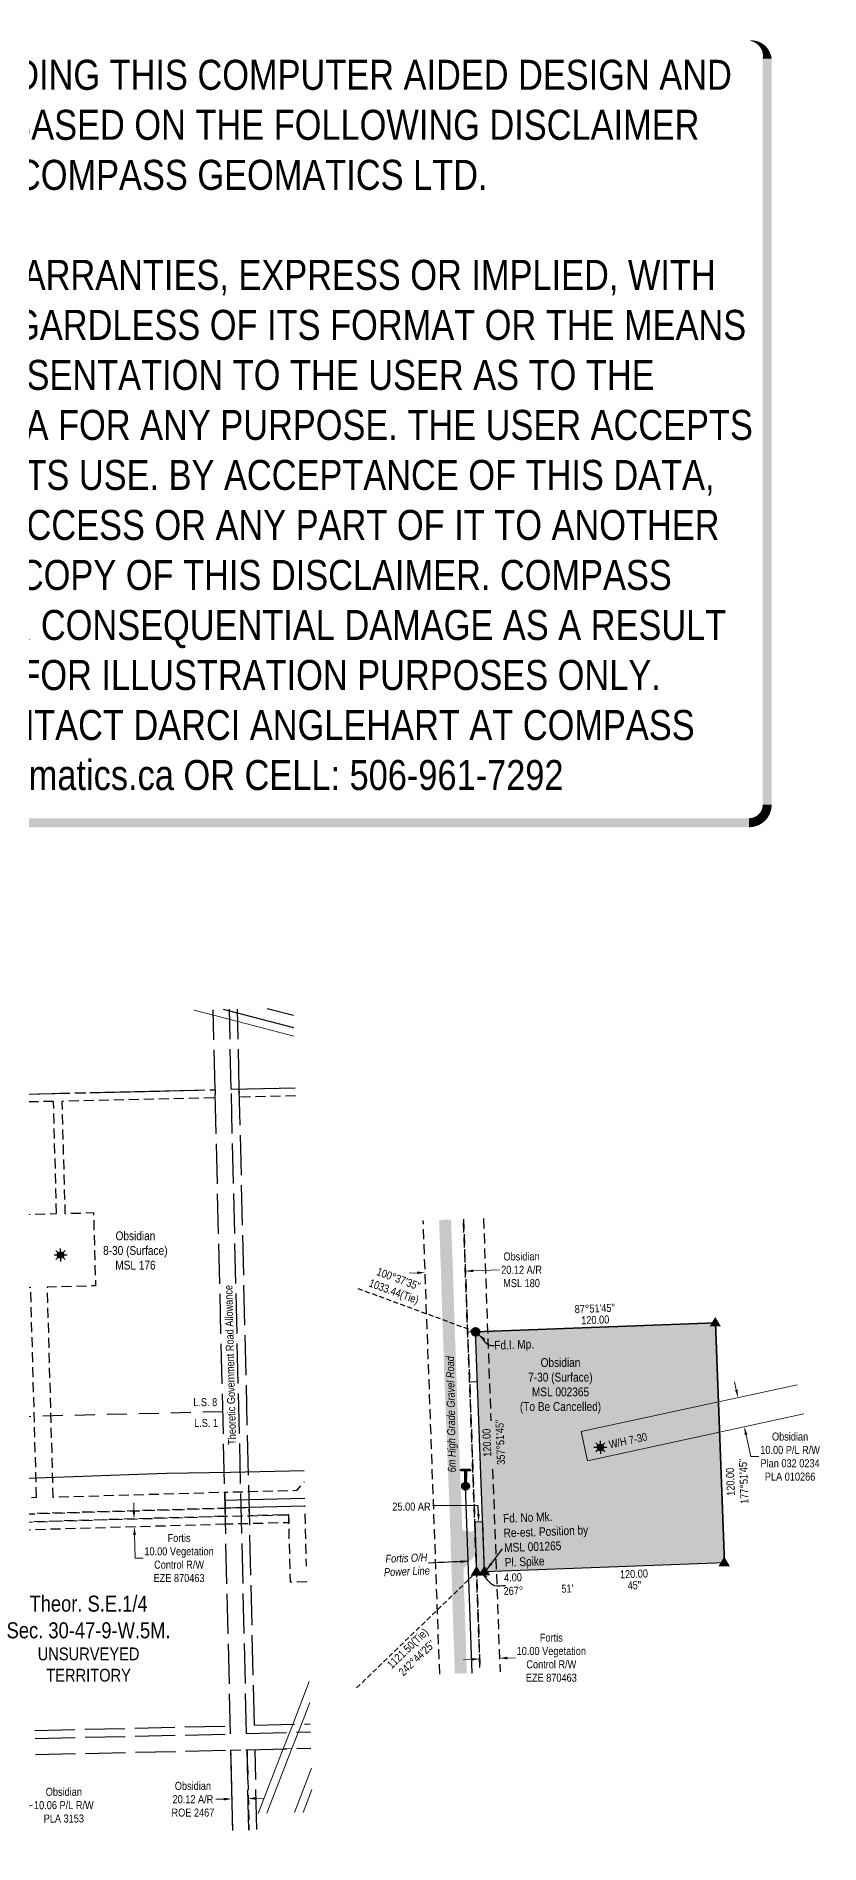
# Model space of a CAD drawing. Extents: x 612555 to 615030, y 5881938 to 5884217.
# Drawn here: x 614051 to 615030, y 5881958 to 5884217 of the extents above; entities that cross this region are included whole.
import ezdxf
from ezdxf.enums import TextEntityAlignment as Align

# ---------------------------------------------------------------- set-up
doc = ezdxf.new("R2010")
doc.units = 0
doc.header["$LTSCALE"] = 5
doc.header["$PDSIZE"] = 0.5
for name, pattern in [('foc-ACCESSROAD', [3.75, 2.5, -1.25]), ('foc-FLOWLINE', [3.75, 2.5, -1.25]), ('foc-LSD', [8, 5, -3]), ('foc-QUARTERLINE', [33, 25, -3, 2, -3]), ('foc-TIELINE', [1.875, 1.25, -0.625]), ('foc-UNSURVEYED', [12.5, 10, -2.5])]:
    doc.linetypes.add(name, pattern=pattern)
doc.layers.get('Defpoints').update_dxf_attribs({"color": 9})
for name, color, linetype in [('AS-POWER', 104, 'foc-POWER'), ('AS-POWER-EXISTING-ANC', 72, 'Continuous'), ('AS-POWER-EXISTING-PP', 72, 'Continuous'), ('AS-ROADS', 254, 'Continuous'), ('C-AR', 13, 'foc-ACCESSROAD'), ('C-RW', 13, 'Continuous'), ('C-SYMBOL', 7, 'Continuous'), ('C-WS', 13, 'foc-ACCESSROAD'), ('C-WS-S', 8, 'Continuous'), ('F-EZE', 190, 'foc-FLOWLINE'), ('F-RW', 190, 'Continuous'), ('L-BD', 7, 'Continuous'), ('L-MON', 1, 'Continuous'), ('L-QSEC', 8, 'foc-QUARTERLINE'), ('L-ROAD-T', 7, 'Continuous'), ('L-SEC', 7, 'Continuous'), ('L-SECTION-LSD', 7, 'foc-LSD'), ('L-TIE', 7, 'foc-TIELINE'), ('L-UNS-T', 3, 'Continuous'), ('L-USEC', 7, 'foc-UNSURVEYED'), ('P-PROPOSED', 10, 'Continuous'), ('P-PROPOSED-H', 21, 'Continuous'), ('P-TXT', 4, 'Continuous')]:
    doc.layers.add(name, color=color, linetype=linetype)
for name, color, linetype, lineweight in [('C-AR-T', 13, 'Continuous', 9), ('C-RW-T', 13, 'Continuous', 9), ('C-WS-T', 13, 'Continuous', 9), ('F-EZE-T', 190, 'Continuous', 9), ('T-TEXT', 48, 'Continuous', 18)]:
    doc.layers.add(name, color=color, linetype=linetype, lineweight=lineweight)
doc.layers.add('DISCLAIMER', color=7, linetype='Continuous', plot=False)
doc.styles.add('100L', font='ARIALN.TTF', dxfattribs={"height": 11})
doc.styles.add('175L', font='ARIALN.TTF', dxfattribs={"height": 20})
doc.styles.add('80', font='ARIALN.TTF', dxfattribs={"height": 10})
doc.styles.add('80CG', font='ARIALN.TTF', dxfattribs={"height": 10})
doc.styles.add('80L', font='ARIALN.TTF', dxfattribs={"height": 10})
doc.styles.add('foc-LtypeFont', font='ARIALN.TTF', dxfattribs={"height": 7.35})
doc.styles.get("Standard").update_dxf_attribs({"font": 'ARIALN.TTF'})
doc.linetypes.add('foc-POWER', pattern='A,6,-1,["P",foc-LtypeFont,S=0.2,R=0,X=-0.625,Y=-0.75],-1.24,4', length=12.24)
doc.dimstyles.new('Compass 5 000', dxfattribs={"dimscale": 5, "dimtxt": 9, "dimasz": 2, "dimexe": 0.2, "dimexo": 0.0625, "dimgap": 0.5, "dimtad": 0, "dimtih": 1, "dimtoh": 1, "dimzin": 0, "dimdsep": 46, "dimtxsty": '80CG', "dimcen": 0.1, "dimse1": 1, "dimse2": 1, "dimclrd": 256, "dimclrt": 256, "dimaunit": 1, "dimadec": 4, "dimazin": 0, "dimtfac": 0.06, "dimtofl": 0, "dimtmove": 0, "dimatfit": 1, "dimfxl": 0.2, "dimtolj": 1, "dimtzin": 0, "dimlwd": -1, "dimarcsym": 0})

# ---------------------------------------------------------------- blocks, each defined once
blk = doc.blocks.new('*D46')
at = {"layer": 'C-RW-T', "transparency": 16777216}
for p, q in [((614007.3, 5881997.2), (613997.6, 5881994.9)), ((614036.5, 5882004.1), (614046.3, 5882006.4))]:
    blk.add_line(p, q, dxfattribs=at)
for points in [[(614006.9, 5881998.8), (614007.7, 5881995.6), (614017, 5881999.5)], [(614036.2, 5882005.8), (614036.9, 5882002.5), (614026.8, 5882001.8)]]:
    blk.add_solid(points, dxfattribs=at)
at = {"layer": 'Defpoints', "color": 0, "transparency": 16777216}
for p in [(614016.6, 5882001.4), (614026.4, 5882003.7), (614026.8, 5882001.8)]:
    blk.add_point(p, dxfattribs=at)
at = {"layer": 'C-RW-T', "transparency": 16777216, "insert": (614085.4, 5882006.4), "char_height": 10, "attachment_point": 5, "style": '80CG'}
blk.add_mtext('\\A1;Obsidian\\P10.06 P/L R/W\\PPLA 3153', dxfattribs=at)
blk = doc.blocks.new('*D50')
at = {"layer": 'Defpoints', "color": 0, "transparency": 16777216}
for p in [(614099.2, 5882362), (614099.5, 5882352), (614173.5, 5882354.1)]:
    blk.add_point(p, dxfattribs=at)
at = {"layer": 'F-EZE-T', "transparency": 16777216}
for p, q in [((614172.9, 5882374.1), (614172.7, 5882384.1)), ((614173.8, 5882344.1), (614174.6, 5882315.2)), ((614174.6, 5882315.2), (614184.6, 5882315.2))]:
    blk.add_line(p, q, dxfattribs=at)
for points in [[(614174.6, 5882374.2), (614171.3, 5882374.1), (614173.2, 5882364.1)], [(614175.5, 5882344.2), (614172.1, 5882344.1), (614173.5, 5882354.1)]]:
    blk.add_solid(points, dxfattribs=at)
at = {"layer": 'F-EZE-T', "transparency": 16777216, "insert": (614229.4, 5882315.2), "char_height": 10, "attachment_point": 5, "style": '80CG'}
blk.add_mtext('\\A1;Fortis\\P10.00 Vegetation\\PControl R/W\\PEZE 870463', dxfattribs=at)
blk = doc.blocks.new('GAS')
h = blk.add_hatch(color=255)
h.dxf.hatch_style = 1
edge = h.paths.add_edge_path()
edge.add_arc((0, 0), 0.9, 0, 360)
for p, q in [((-0.81, 0), (-1.62, 0)), ((-0.57, 0.57), (-1.14, 1.14)), ((0, 0.81), (0, 1.62)), ((0.57, 0.57), (1.14, 1.14)), ((1.62, 0), (0.81, 0)), ((-0.57, -0.57), (-1.14, -1.14)), ((0, -0.81), (0, -1.62)), ((1.14, -1.14), (0.57, -0.57))]:
    blk.add_line(p, q)
blk.add_circle((0, 0), 0.8)
blk = doc.blocks.new('STRIA')
blk.add_hatch(color=255).paths.add_polyline_path([(-0.04, 1.52), (-1.47, -0.87), (1.39, -0.87)])
blk = doc.blocks.new('STRIAA')
blk.add_blockref('STRIA', (0, 0))
blk = doc.blocks.new('STRIB')
at = {"color": 1}
blk.add_solid([(-1.12, -0.67), (-0.04, 1.13), (1.04, -0.67)], dxfattribs=at)
blk = doc.blocks.new('STRIBB')
blk.add_blockref('STRIB', (0, 0))
blk = doc.blocks.new('STRICC')
for name in ['STRIAA', 'STRIBB']:
    blk.add_blockref(name, (0, 0))
blk = doc.blocks.new('fdspike')
blk.add_blockref('STRICC', (0, 0))
blk = doc.blocks.new('TRIA')
blk.add_hatch(color=255).paths.add_polyline_path([(-0.04, 1.52), (-1.47, -0.87), (1.39, -0.87)])
blk = doc.blocks.new('TRIAA')
blk.add_blockref('TRIA', (0, 0))
blk = doc.blocks.new('TRIB')
at = {"color": 1}
blk.add_lwpolyline([(-1.12, -0.67), (-0.04, 1.13), (1.04, -0.67)], close=True, dxfattribs=at)
blk = doc.blocks.new('TRIBB')
blk.add_blockref('TRIB', (0, 0))
blk = doc.blocks.new('TRICC')
for name in ['TRIAA', 'TRIBB']:
    blk.add_blockref(name, (0, 0))
blk = doc.blocks.new('plspike')
blk.add_blockref('TRICC', (0, 0))
blk = doc.blocks.new('POWERPOLE')
h = blk.add_hatch(color=255)
edge = h.paths.add_edge_path()
edge.add_arc((0, 0), 0.96, 0, 360)
at = {"linetype": 'Continuous'}
for p, q in [((0.68, -0.68), (-0.68, 0.68)), ((-0.68, -0.68), (0.68, 0.68))]:
    blk.add_line(p, q, dxfattribs=at)
blk.add_circle((0, 0), 0.96, dxfattribs=at)
blk = doc.blocks.new('fdia')
at = {"color": 255, "const_width": 1}
blk.add_lwpolyline([(-0.5, 0, 1), (0.5, 0, 1)], format="xyb", close=True, dxfattribs=at)
blk = doc.blocks.new('Fdiaa')
blk.add_blockref('fdia', (0, 0))
blk = doc.blocks.new('fdib')
at = {"color": 1, "const_width": 1.6}
blk.add_lwpolyline([(-0.4, 0, 1), (0.4, 0, 1)], format="xyb", close=True, dxfattribs=at)
at = {"color": 1}
blk.add_circle((0, 0), 0.8, dxfattribs=at)
blk = doc.blocks.new('Fdibb')
blk.add_blockref('fdib', (0, 0))
blk = doc.blocks.new('fdicc')
for name in ['Fdibb', 'Fdiaa']:
    blk.add_blockref(name, (0, 0))
blk = doc.blocks.new('FDI')
blk.add_blockref('fdicc', (0, 0))
blk = doc.blocks.new('*D54')
at = {"layer": 'C-RW-T', "transparency": 16777216}
for p, q in [((614925.8, 5882525.4), (614923.7, 5882535.2)), ((614938, 5882469.3), (614943.9, 5882441.9)), ((614943.9, 5882441.9), (614953.9, 5882441.9))]:
    blk.add_line(p, q, dxfattribs=at)
for points in [[(614927.4, 5882525.8), (614924.2, 5882525.1), (614927.9, 5882515.7)], [(614939.6, 5882469.7), (614936.3, 5882469), (614935.8, 5882479.1)]]:
    blk.add_solid(points, dxfattribs=at)
at = {"layer": 'Defpoints', "color": 0, "transparency": 16777216}
for p in [(614855.7, 5882500), (614927.9, 5882515.7), (614863.6, 5882463.5)]:
    blk.add_point(p, dxfattribs=at)
at = {"layer": 'C-RW-T', "transparency": 16777216, "insert": (614993, 5882441.9), "char_height": 10, "attachment_point": 5, "style": '80CG'}
blk.add_mtext('\\A1;Obsidian\\P10.00 P/L R/W\\PPlan 032 0234\\PPLA 010266', dxfattribs=at)
blk = doc.blocks.new('*D55')
at = {"layer": 'Defpoints', "color": 0, "transparency": 16777216}
for p in [(614603.3, 5882230.5), (614628.3, 5882231.5), (614629.9, 5882190)]:
    blk.add_point(p, dxfattribs=at)
at = {"layer": 'F-EZE-T', "transparency": 16777216}
for p, q in [((614594.8, 5882188.7), (614584.8, 5882188.3)), ((614639.9, 5882190.3), (614649.8, 5882190.7))]:
    blk.add_line(p, q, dxfattribs=at)
for points in [[(614594.8, 5882190.4), (614594.9, 5882187), (614604.8, 5882189.1)], [(614639.8, 5882192), (614639.9, 5882188.7), (614629.9, 5882190)]]:
    blk.add_solid(points, dxfattribs=at)
at = {"layer": 'F-EZE-T', "transparency": 16777216, "insert": (614694.6, 5882190.7), "char_height": 10, "attachment_point": 5, "style": '80CG'}
blk.add_mtext('\\A1;Fortis\\P10.00 Vegetation\\PControl R/W\\PEZE 870463', dxfattribs=at)
blk = doc.blocks.new('*D56')
at = {"layer": 'C-AR-T', "transparency": 16777216}
for p, q in [((614597.2, 5882674.1), (614629.7, 5882675.3)), ((614526.9, 5882671.5), (614516.9, 5882671.2))]:
    blk.add_line(p, q, dxfattribs=at)
for points in [[(614597.1, 5882675.7), (614597.3, 5882672.4), (614587.2, 5882673.7)], [(614526.9, 5882673.2), (614527, 5882669.9), (614536.9, 5882671.9)]]:
    blk.add_solid(points, dxfattribs=at)
at = {"layer": 'Defpoints', "color": 0, "transparency": 16777216}
for p in [(614535.9, 5882700.3), (614586.2, 5882702.1), (614587.2, 5882673.7)]:
    blk.add_point(p, dxfattribs=at)
at = {"layer": 'C-AR-T', "transparency": 16777216, "insert": (614657.4, 5882675.3), "char_height": 10, "attachment_point": 5, "style": '80CG'}
blk.add_mtext('\\A1;Obsidian\\P20.12 A/R\\PMSL 180', dxfattribs=at)
blk = doc.blocks.new('*U57')
h = blk.add_hatch(color=255)
h.dxf.hatch_style = 1
edge = h.paths.add_edge_path()
edge.add_arc((1.1, -0.01), 0.2, -90.328, 89.672, ccw=False)
edge.add_line((1.1, -0.21), (-0.2, -0.2))
edge.add_line((-0.2, -0.2), (-1.1, -0.19))
edge.add_arc((-1.1, 0.01), 0.2, 89.672, 269.672, ccw=False)
edge.add_line((-1.1, 0.21), (1.1, 0.19))
h = blk.add_hatch(color=255)
h.dxf.hatch_style = 1
edge = h.paths.add_edge_path()
edge.add_arc((-0.02, -4.02), 0.2, 179.672, 359.672, ccw=False)
edge.add_line((-0.22, -4.02), (-0.2, -0.2))
edge.add_line((-0.2, -0.2), (0.2, -0.2))
edge.add_line((0.2, -0.2), (0.18, -4.02))
at = {"color": 255}
blk.add_lwpolyline([(1.1, 0.19, -1), (1.1, -0.21), (-0.2, -0.2), (-1.1, -0.19, -1), (-1.1, 0.21)], format="xyb", close=True, dxfattribs=at)
at = {"color": 72, "const_width": 0.1, "flags": 128}
for points in [[(1.1, -0.01), (-1.1, 0.01)], [(-0.02, -4.02), (0, 0)]]:
    blk.add_lwpolyline(points, dxfattribs=at)
at = {"color": 255, "flags": 128}
blk.add_lwpolyline([(0.18, -4.02, -1), (-0.22, -4.02), (-0.2, -0.2), (0.2, -0.2)], format="xyb", close=True, dxfattribs=at)
blk = doc.blocks.new('*D59')
at = {"layer": 'C-AR-T', "transparency": 16777216}
for p, q in [((614285.2, 5882014), (614275.2, 5882013.8)), ((614325.4, 5882015), (614335.4, 5882015.2))]:
    blk.add_line(p, q, dxfattribs=at)
for points in [[(614285.2, 5882015.7), (614285.2, 5882012.3), (614295.2, 5882014.2)], [(614325.3, 5882016.6), (614325.4, 5882013.3), (614315.4, 5882014.7)]]:
    blk.add_solid(points, dxfattribs=at)
at = {"layer": 'Defpoints', "color": 0, "transparency": 16777216}
for p in [(614295.2, 5882014.2), (614295.2, 5882013), (614315.4, 5882013.5)]:
    blk.add_point(p, dxfattribs=at)
at = {"layer": 'C-AR-T', "transparency": 16777216, "insert": (614246.7, 5882013.8), "char_height": 10, "attachment_point": 5, "style": '80CG'}
blk.add_mtext('\\A1;Obsidian\\P20.12 A/R\\PROE 2467', dxfattribs=at)
blk = doc.blocks.new('Disclaimer_Legal')
at = {"layer": 'DISCLAIMER', "color": 254, "flags": 128}
blk.add_lwpolyline([(-3612.9, -1104.6, 37.5, 37.5, 0), (4096.1, -1104.6, 37.5, 37.5, 0.414214), (4171.1, -1029.6, 37.5, 37.5, 0), (4171.1, 2078.7, 37.5, 0, 0.414214), (4096.1, 2153.7, 0, 0, 0), (-3612.9, 2153.7, 0, 0, 0.414214), (-3687.9, 2078.7, 0, 0, 0), (-3687.9, -1029.6, 0, 37.5, 0.414214)], format="xyseb", close=True, dxfattribs=at)
at = {"layer": 'DISCLAIMER', "color": 254, "insert": (241.6, 533.9), "char_height": 125, "width": 7717.568, "attachment_point": 5, "style": '80'}
blk.add_mtext('NOTICE TO THE CORPORATION, PERSON &/OR PERSONS REGARDING THIS COMPUTER AIDED DESIGN AND DRAFTING (CADD) FILES. ACCEPTANCE OF THE CADD DATA IS BASED ON THE FOLLOWING DISCLAIMER WHICH COVERS ALL CADD DATA RECIEVED FROM COMPASS GEOMATICS LTD.\\P{\\fArial Narrow|b1|i0|c0|p34;DISCLAIMER}\\PCOMPASS GEOMATICS LTD. MAKES NO REPRESENTATION OR WARRANTIES, EXPRESS OR IMPLIED, WITH RESPECT TO THE REUSE OF THE DATA PROVIDED HEREWITH, REGARDLESS OF ITS FORMAT OR THE MEANS OF ITS TRANSMISSION. THERE IS NO GUARANTEE OR REPRESENTATION TO THE USER AS TO THE ACCURACY, CURRENCY, SUITABILITY OR RELIABILITY OF THIS DATA FOR ANY PURPOSE. THE USER ACCEPTS THE DATA "AS IS", AND ASSUMES ALL RISKS ASSOCIATED WITH ITS USE. BY ACCEPTANCE OF THIS DATA, THE USER AGREES NOT TO TRANSMIT THIS DATA OR PROVIDE ACCESS OR ANY PART OF IT TO ANOTHER PARTY UNLESS THE USER SHALL INCLUDE WITH THE DATA A COPY OF THIS DISCLAIMER. COMPASS GEOMATICS LTD. ASSUMES NO RESPONSIBILITY FOR ACTUAL OR CONSEQUENTIAL DAMAGE AS A RESULT OF ANY USER\'S RELIANCE ON THIS DATA. THIS CADD FILE IS FOR ILLUSTRATION PURPOSES ONLY.\\PIF YOU REQUIRE MORE ACCURATE INFORMATION, PLEASE CONTACT DARCI ANGLEHART AT COMPASS GEOMATICS LTD. VIA EMAIL: darci.anglehart@compassgeomatics.ca OR CELL: 506-961-7292', dxfattribs=at)

msp = doc.modelspace()

# ---------------------------------------------------------------- hatches: boundary and pattern name
at = {"layer": 'AS-ROADS'}
h = msp.add_hatch(color=256, dxfattribs=at)
h.dxf.hatch_style = 1
h.paths.add_polyline_path([(614582.977, 5882350.439), (614592.589, 5882348.124), (614599.414, 5882348.679), (614629.379, 5882372.642), (614639.499, 5882360.054), (614611.777, 5882332.504), (614584.357, 5882301.969)])
at = {"layer": 'P-PROPOSED-H'}
h = msp.add_hatch(color=256, dxfattribs=at)
h.dxf.hatch_style = 1
h.paths.add_polyline_path([(614599.999, 5882597.742), (614899.709, 5882608.892), (614910.862, 5882309.279), (614611.182, 5882298.092)])
h = msp.add_hatch(color=256, dxfattribs=at)
h.dxf.hatch_style = 1
h.paths.add_polyline_path([(614611.192, 5882298.067), (614608.863, 5882360.499), (614598.874, 5882360.127), (614601.133, 5882297.692)])

# ---------------------------------------------------------------- linework, layer by layer
at = {"layer": 'AS-POWER', "flags": 128}
for points in [[(613379.666, 5882376.313), (613647.871, 5882384.316), (613726.184, 5882405.434), (613806.915, 5882409.554), (613887.955, 5882410.89), (614050.972, 5882415.505), (614213.836, 5882421.335), (614293.683, 5882422.545), (614385.902, 5882424.724)], [(614595.589, 5882171.586), (614587.379, 5882405.027)]]:
    msp.add_lwpolyline(points, dxfattribs=at)
at = {"layer": 'AS-ROADS', "const_width": 15, "flags": 128}
msp.add_lwpolyline([(614581.553, 5882171.075), (614579.609, 5882229.594), (614577.179, 5882305.289), (614574.804, 5882381.477), (614571.767, 5882456.574), (614568.812, 5882531.659), (614566.287, 5882606.597), (614563.887, 5882681.894), (614561.819, 5882737.833)], dxfattribs=at)
at = {"layer": 'C-AR'}
for p, q in [((614599.999, 5882597.742), (614590.01, 5882597.369)), ((614602.328, 5882535.309), (614592.338, 5882534.937))]:
    msp.add_line(p, q, dxfattribs=at)
msp.add_lwpolyline([(614296.593, 5881974.85), (614294.198, 5882075.301), (614314.397, 5882075.806), (614316.781, 5881975.319)], dxfattribs=at)
at = {"layer": 'C-RW'}
msp.add_lwpolyline([(614386.972, 5882379.903), (614386.389, 5882379.891), (614317.145, 5882378.2), (614307.116, 5882377.92), (614287.62, 5882377.454), (614287.374, 5882387.46), (614316.907, 5882388.187), (614386.733, 5882389.907)], dxfattribs=at)
at = {"layer": 'C-RW-T'}
for points in [[(614372.948, 5882967.27), (614302.655, 5882985.596), (614272.293, 5882993.511), (614248.287, 5882999.769)], [(614284.887, 5883000.62), (614302.405, 5882996.053), (614372.698, 5882977.728)], [(615010.162, 5882495.293), (614904.92, 5882472.437), (614739.786, 5882436.576), (614731.826, 5882473.211), (614903.538, 5882510.394), (615002.281, 5882531.743)], [(614392.822, 5882134.891), (614382.283, 5882107.672), (614370.493, 5882077.205), (614359.603, 5882076.934), (614371.396, 5882107.401), (614392.196, 5882161.122)], [(614328.345, 5881996.176), (614359.603, 5882076.934), (614370.493, 5882077.205), (614339.223, 5881996.425)], [(614373.808, 5881997.219), (614394.785, 5882052.675)], [(614395.424, 5882025.913), (614384.656, 5881997.468)]]:
    msp.add_lwpolyline(points, dxfattribs=at)
at = {"layer": 'C-WS', "flags": 128}
for points in [[(613367.998, 5882879.27), (613467.971, 5882881.6), (613625.194, 5882885.245), (613645.321, 5882885.712), (613655.384, 5882885.945), (613665.387, 5882886.177), (613800.745, 5882889.321), (613810.842, 5882889.555), (613820.983, 5882889.791), (613831.158, 5882890.027), (614274.517, 5882900.352), (614274.757, 5882890.289), (614082.903, 5882885.828), (614086.814, 5882745.747), (614122.494, 5882746.737), (614125.033, 5882655.282), (614064.459, 5882653.601), (614071.738, 5882391.428), (614286.51, 5882397.578), (614286.99, 5882377.453), (613937.341, 5882367.44), (613927.086, 5882367.144), (613916.831, 5882366.852), (613664.475, 5882359.627), (613644.353, 5882359.051), (613482.776, 5882354.424), (613480.453, 5882354.358), (613380.503, 5882351.495)], [(614374.727, 5882892.768), (614304.912, 5882891.036), (614304.672, 5882901.099), (614374.487, 5882902.826)], [(614555.189, 5882170.115), (614534.553, 5882736.84)], [(614584.85, 5882738.671), (614589.973, 5882597.96), (614592.287, 5882541.888), (614605.461, 5882178.366)], [(614389.228, 5882285.415), (614368.463, 5882284.9), (614366.704, 5882359.351), (614366.468, 5882369.354), (614317.385, 5882368.137), (614317.145, 5882378.2), (614307.115, 5882377.951), (614286.99, 5882377.453), (614286.51, 5882397.578), (614316.665, 5882398.326), (614376.79, 5882399.817), (614386.238, 5882410.652)], [(614386.956, 5882380.57), (614386.388, 5882379.917), (614386.971, 5882379.952)], [(613380.503, 5882351.495), (613480.453, 5882354.358), (613482.776, 5882354.424), (613644.353, 5882359.051), (613664.475, 5882359.627), (613916.831, 5882366.852), (613927.086, 5882367.144), (613937.341, 5882367.44), (614286.99, 5882377.453), (614287.23, 5882367.39), (613939.613, 5882357.435), (613929.358, 5882357.142), (613919.103, 5882356.848), (613674.904, 5882349.855), (613675.268, 5882339.856), (613675.677, 5882328.63), (613691.215, 5882329.197), (613694.545, 5882237.767), (613648.3, 5882236.083), (613638.274, 5882235.717), (613618.155, 5882234.985), (613603.114, 5882234.437), (613599.785, 5882325.868), (613645.5, 5882327.532), (613644.719, 5882348.991), (613483.064, 5882344.363), (613480.692, 5882344.295), (613380.741, 5882341.433)], [(614387.211, 5882369.886), (614386.73, 5882369.857), (614388.113, 5882305.525), (614388.748, 5882305.54)]]:
    msp.add_lwpolyline(points, dxfattribs=at)
at = {"layer": 'C-WS'}
msp.add_lwpolyline([(613380.017, 5882371.979), (613479.824, 5882374.837), (613482.046, 5882374.901), (613643.404, 5882379.521), (613663.52, 5882380.097), (613673.518, 5882380.383), (613911.979, 5882387.21), (613922.229, 5882387.504), (613932.468, 5882387.799), (614051.242, 5882391.2), (614043.966, 5882653.29), (614033.212, 5882652.99), (614030.674, 5882744.41), (614076.37, 5882745.679), (614072.459, 5882885.753), (613833.044, 5882880.184), (613822.873, 5882879.949), (613812.752, 5882879.713), (613802.652, 5882879.477), (613655.47, 5882876.058), (613645.471, 5882875.826), (613625.35, 5882875.358), (613468.061, 5882871.701), (613368.232, 5882869.38)], dxfattribs=at)
at = {"layer": 'F-EZE', "flags": 128}
for points in [[(614605.461, 5882178.366), (614592.287, 5882541.888), (614589.973, 5882597.96), (614584.85, 5882738.671)], [(614609.846, 5882739.582), (614614.97, 5882598.87), (614619.056, 5882486.641)], [(614621.249, 5882426.42), (614625.892, 5882298.904), (614630.481, 5882172.857)], [(614386.971, 5882379.952), (614386.388, 5882379.917), (614386.956, 5882380.57)]]:
    msp.add_lwpolyline(points, dxfattribs=at)
msp.add_lwpolyline([(614287.469, 5882357.387), (613941.872, 5882347.491), (613939.613, 5882357.435), (614287.23, 5882367.39), (614307.358, 5882367.888), (614317.385, 5882368.137), (614366.468, 5882369.354), (614366.704, 5882359.351), (614317.624, 5882358.134), (614307.599, 5882357.886), (614287.469, 5882357.387)], close=True, dxfattribs=at)
at = {"layer": 'F-RW'}
for points in [[(614372.698, 5882977.727), (614302.405, 5882996.053), (614284.887, 5883000.62)], [(614339.51, 5883001.89), (614372.326, 5882993.335)]]:
    msp.add_lwpolyline(points, dxfattribs=at)
at = {"layer": 'L-QSEC'}
for p, q in [((613467.971, 5882881.6), (614274.518, 5882900.352)), ((614294.624, 5882900.849), (614374.486, 5882902.83))]:
    msp.add_line(p, q, dxfattribs=at)
at = {"layer": 'L-SEC'}
msp.add_line((614296.582, 5881975.33), (614294.198, 5882075.301), dxfattribs=at)
at = {"layer": 'L-TIE'}
for p, q in [((614599.999, 5882597.742), (614451.331, 5882652.383)), ((614451.331, 5882152.983), (614601.187, 5882297.682))]:
    msp.add_line(p, q, dxfattribs=at)
at = {"layer": 'L-USEC'}
for p, q in [((614274.518, 5882900.352), (614272.131, 5883000.324)), ((614294.624, 5882900.832), (614292.237, 5883000.791)), ((614304.677, 5882901.072), (614302.291, 5883001.031)), ((614293.718, 5882095.407), (614274.518, 5882900.352)), ((614313.824, 5882095.91), (614294.624, 5882900.832)), ((614323.637, 5882106.215), (614304.677, 5882901.071)), ((613486.806, 5882086.949), (614293.506, 5882105.461)), ((613487.037, 5882076.896), (614293.736, 5882095.408)), ((614293.444, 5882105.46), (614293.478, 5882105.46)), ((614293.695, 5882095.407), (614293.718, 5882095.407)), ((614313.824, 5882095.91), (614393.687, 5882097.907)), ((614323.637, 5882106.215), (614393.436, 5882107.96)), ((613487.498, 5882056.789), (614294.198, 5882075.301)), ((614314.304, 5882075.804), (614394.167, 5882077.801)), ((614314.304, 5882075.78), (614314.304, 5882075.804)), ((614316.689, 5881975.792), (614314.304, 5882075.78)), ((614324.357, 5882076.02), (614324.357, 5882076.055)), ((614326.742, 5881976.032), (614324.357, 5882076.02))]:
    msp.add_line(p, q, dxfattribs=at)
at = {"layer": 'P-PROPOSED'}
for p, q in [((614899.709, 5882608.892), (614599.999, 5882597.742)), ((614910.862, 5882309.279), (614899.709, 5882608.892)), ((614910.862, 5882309.279), (614611.182, 5882298.092))]:
    msp.add_line(p, q, dxfattribs=at)
at = {"layer": 'P-PROPOSED', "flags": 128}
for points in [[(614599.999, 5882597.742), (614899.709, 5882608.892), (614910.862, 5882309.279), (614611.182, 5882298.092)], [(614611.192, 5882298.067), (614608.863, 5882360.499), (614598.874, 5882360.127), (614601.133, 5882297.692)]]:
    msp.add_lwpolyline(points, close=True, dxfattribs=at)
at = {"layer": 'P-TXT'}
for p, q in [((614603.124, 5882380.292), (614546.235, 5882380.674)), ((614603.496, 5882370.302), (614603.124, 5882380.292))]:
    msp.add_line(p, q, dxfattribs=at)
msp.add_solid([(614605.161, 5882370.364), (614601.831, 5882370.24), (614603.869, 5882360.313)], dxfattribs=at)

# ---------------------------------------------------------------- block references
at = {"layer": 'AS-POWER-EXISTING-ANC'}
for name, p, xscale, yscale, zscale in [('Disclaimer_Legal', (613713.497, 5883565.182), 0.2998848, 0.2998848, 0.2998848), ('*U57', (614587.494, 5882425.117), 4.99808, 4.99808, 4.99808)]:
    msp.add_blockref(name, p, dxfattribs=dict(at, xscale=xscale, yscale=yscale, zscale=zscale))
at = {"layer": 'AS-POWER-EXISTING-PP', "xscale": 4.99808, "yscale": 4.99808, "zscale": 4.99808}
msp.add_blockref('POWERPOLE', (614587.379, 5882405.027), dxfattribs=at)
at = {"layer": 'C-WS-S'}
for p, xscale, yscale, zscale in [((614081.274, 5882693.836), 4.998055000000001, 4.998055000000001, 4.998055000000001), ((614755.919, 5882453.434), 4.99808, 4.99808, 4.99808)]:
    msp.add_blockref('GAS', p, dxfattribs=dict(at, xscale=xscale, yscale=yscale, zscale=zscale))
at = {"layer": 'L-MON', "xscale": 4.99808, "yscale": 4.99808, "zscale": 4.99808}
for name, p in [('fdspike', (614899.709, 5882608.892)), ('FDI', (614599.999, 5882597.742)), ('fdspike', (614910.862, 5882309.279)), ('plspike', (614601.187, 5882297.682)), ('plspike', (614611.182, 5882298.092))]:
    msp.add_blockref(name, p, dxfattribs=at)

# ---------------------------------------------------------------- texts
at = {"layer": 'AS-POWER', "insert": (614513.748, 5882306.826), "char_height": 9.99611, "width": 57.09688, "attachment_point": 5, "rotation": 2.137944, "style": '80CG'}
msp.add_mtext('\\A1;{\\fArial Narrow|b0|i1|c0|p34;Fortis O/H \\PPower Line}', dxfattribs=at)
at = {"layer": 'C-SYMBOL', "color": 3, "insert": (614116.322, 5882268.241), "char_height": 19.99222, "width": 203.16323, "attachment_point": 2, "style": '175L'}
msp.add_mtext('Theor. S.E.1/4\\PSec. 30-47-9-W.5M.', dxfattribs=at)
at = {"layer": 'C-WS-S'}
msp.add_text('W/H 7-30', height=9.9962, rotation=12.252062, dxfattribs=at).set_placement((614790.421, 5882461.954), align=Align.MIDDLE_CENTER)
at = {"layer": 'C-WS-T', "char_height": 10.99572, "attachment_point": 1, "style": '100L'}
for s, width, insert in [('\\pi15.844;Obsidian\\P\\pi0.32178;8-30 (Surface)\\P\\pi15.503;MSL 176', 79.88626, (614134.185, 5882723.287)), ('\\pi26.349;Obsidian\\P\\pi10.864;7-30 (Surface)\\P\\pi15.462;MSL 002365\\P\\pi0.45313;(To Be Cancelled)', 100.89531, (614654.875, 5882565.01))]:
    msp.add_mtext_dynamic_manual_height_columns(s, width=width, gutter_width=55, heights=[0], dxfattribs=dict(at, insert=insert))
at = {"layer": 'L-BD'}
for s, p in [("87°51'45''", (614748.969, 5882627.041)), ('120.00', (614749.5, 5882612.807)), ('120.00', (614797.833, 5882295.42)), ("51'", (614714.641, 5882277.104)), ('45"', (614798.364, 5882281.186))]:
    msp.add_text(s, height=9.9962, rotation=2.138104, dxfattribs=at).set_placement(p, align=Align.MIDDLE_CENTER)
at = {"layer": 'L-BD', "char_height": 9.99616, "attachment_point": 2, "style": '80L'}
for s, insert, width, rotation in [("100°37'35'' 1033.44(Tie)", (614505.449, 5882668.668), 66.23053, 339.819848), ("1121.50(Tie)\\P242°44'25''", (614511.599, 5882205.981), 65.95288, 43.996918)]:
    msp.add_mtext(s, dxfattribs=dict(at, insert=insert, width=width, rotation=rotation))
at = {"layer": 'L-BD', "attachment_point": 2}
for s, insert, char_height, width, rotation in [('120.00\\P357°51\'45" ', (614609.103, 5882459.047), 10, 26.15104, 92.138104), ('120.00\\P177°51\'45" ', (614913.371, 5882410.258), 10, 26.15104, 92.138104), ('4.00\\P267° ', (614646.483, 5882295.965), 9.9962, 22.65552, 2.138104)]:
    msp.add_mtext(s, dxfattribs=dict(at, insert=insert, char_height=char_height, width=width, rotation=rotation))
at = {"layer": 'L-MON', "style": '100L'}
msp.add_text('Fd.I. Mp.', height=10.9957, rotation=2.130571, dxfattribs=at).set_placement((614623.538, 5882575.425))
at = {"layer": 'L-MON', "insert": (614634.1, 5882370.251), "char_height": 10.99572, "attachment_point": 1, "rotation": 2.137944, "style": '100L'}
msp.add_mtext_dynamic_manual_height_columns('Fd. No Mk.\\PRe-est. Position by \\PMSL 001265\\PPl. Spike', width=105.72438, gutter_width=55, heights=[0], dxfattribs=at)
at = {"layer": 'L-ROAD-T', "style": '80L'}
msp.add_text('Theoretic Government Road Allowance', height=9.99611, rotation=91.366436, dxfattribs=at).set_placement((614293.34, 5882556.477), align=Align.MIDDLE_CENTER)
at = {"layer": 'L-UNS-T', "color": 3, "insert": (614116.322, 5882182.041), "char_height": 15.99378, "attachment_point": 5, "style": '80L'}
msp.add_mtext_dynamic_manual_height_columns('UNSURVEYED TERRITORY', width=126.41375, gutter_width=47.5, heights=[0], dxfattribs=at)
at = {"layer": 'P-TXT', "insert": (614519.81, 5882379.434), "char_height": 9.99616, "attachment_point": 5, "style": '80CG'}
msp.add_mtext('\\A1;25.00 AR', dxfattribs=at)
at = {"layer": 'T-TEXT', "insert": (614570.648, 5882494.881), "char_height": 9.99611, "width": 145.77997, "attachment_point": 5, "rotation": 90.94381, "style": '80CG'}
msp.add_mtext('\\A1;{\\fArial Narrow|b0|i1|c0|p34;6m High Grade Gravel Road}', dxfattribs=at)

# ---------------------------------------------------------------- dimensions: what is measured, and where the dimension line sits
at = {"layer": 'C-AR-T'}
dim = msp.add_linear_dim(base=(614587.215, 5882673.713), p1=(614535.885, 5882700.276), p2=(614586.181, 5882702.108), angle=2.085224, text='Obsidian\\P20.12 A/R\\PMSL 180', dimstyle='Compass 5 000', dxfattribs=at)
dim.commit()
dim.dimension.update_dxf_attribs({"geometry": '*D56', "text_midpoint": (614657.443, 5882675.26), "dimtype": 161})
dim = msp.add_aligned_dim(p1=(614315.42, 5882013.519), p2=(614295.228, 5882013.037), distance=-1.198, text='Obsidian\\P20.12 A/R\\PROE 2467', dimstyle='Compass 5 000', dxfattribs=at)
dim.commit()
dim.dimension.update_dxf_attribs({"geometry": '*D59', "text_midpoint": (614246.672, 5882013.758)})
at = {"layer": 'C-RW-T'}
dim = msp.add_linear_dim(base=(614927.919, 5882515.673), p1=(614863.639, 5882463.472), p2=(614855.72, 5882500.039), angle=102.218275, text='Obsidian\\P10.00 P/L R/W\\PPlan 032 0234\\PPLA 010266', dimstyle='Compass 5 000', dxfattribs=at)
dim.commit()
dim.dimension.update_dxf_attribs({"geometry": '*D54', "text_midpoint": (614992.99, 5882441.857), "dimtype": 161})
dim = msp.add_aligned_dim(p1=(614016.572, 5882001.36), p2=(614026.371, 5882003.69), distance=-1.919, text='Obsidian\\P10.06 P/L R/W\\PPLA 3153', dimstyle='Compass 5 000', dxfattribs=at)
dim.commit()
dim.dimension.update_dxf_attribs({"geometry": '*D46', "text_midpoint": (614085.358, 5882006.449)})
at = {"layer": 'F-EZE-T'}
for base, p1, p2, angle, picture, middle in [((614173.511, 5882354.124), (614099.204, 5882362.005), (614099.491, 5882352.004), 271.640201, '*D50', (614229.429, 5882315.155)), ((614629.858, 5882189.967), (614603.3, 5882230.546), (614628.348, 5882231.458), 2.085295, '*D55', (614694.647, 5882190.695))]:
    dim = msp.add_linear_dim(base=base, p1=p1, p2=p2, angle=angle, text='Fortis\\P10.00 Vegetation\\PControl R/W\\PEZE 870463', dimstyle='Compass 5 000', dxfattribs=at)
    dim.commit()
    dim.dimension.update_dxf_attribs({"geometry": picture, "text_midpoint": middle, "dimtype": 161})

# ---------------------------------------------------------------- leaders
at = {"layer": 'AS-POWER', "path_type": 1}
msp.add_leader([(614590.825, 5882311.134), (614541.261, 5882309.02)], dimstyle='Compass 5 000', override={"dimgap": 0.5, "dimtad": 0}, dxfattribs=at)
at = {"layer": 'L-BD', "path_type": 1}
msp.add_leader([(614606.162, 5882297.879), (614623.782, 5882281.056), (614637.543, 5882280.9)], dimstyle='Compass 5 000', override={"dimgap": 0.5, "dimtad": 0}, dxfattribs=at)
at = {"layer": 'L-MON', "path_type": 1}
for points in [[(614603.577, 5882594.711), (614618.92, 5882580.87), (614623.249, 5882580.87)], [(614613.497, 5882300.273), (614633.548, 5882326.818)]]:
    msp.add_leader(points, dimstyle='Compass 5 000', override={"dimgap": 0.5, "dimtad": 0}, dxfattribs=at)

# ---------------------------------------------------------------- next in the draw order: texts
at = {"layer": 'L-SECTION-LSD', "insert": (614248.225, 5882488.964), "char_height": 9.9962, "attachment_point": 1, "style": '100L', "bg_fill": 3, "box_fill_scale": 1.5, "bg_fill_color": 256, "bg_fill_transparency": 0}
msp.add_mtext_dynamic_manual_height_columns('L.S. 1', width=29.99119, gutter_width=55, heights=[0], dxfattribs=at)

# ---------------------------------------------------------------- next in the draw order: linework, layer by layer
at = {"layer": 'L-SECTION-LSD'}
msp.add_line((614284.118, 5882497.88), (613477.507, 5882478.783), dxfattribs=at)

# ---------------------------------------------------------------- next in the draw order: texts
at = {"layer": 'L-SECTION-LSD', "insert": (614247.132, 5882515.022), "char_height": 9.9962, "attachment_point": 1, "style": '100L', "bg_fill": 3, "box_fill_scale": 1.5, "bg_fill_color": 256, "bg_fill_transparency": 0}
msp.add_mtext_dynamic_manual_height_columns('L.S. 8', width=30.40114, gutter_width=55, heights=[0], dxfattribs=at)

doc.saveas('drawing.dxf')
